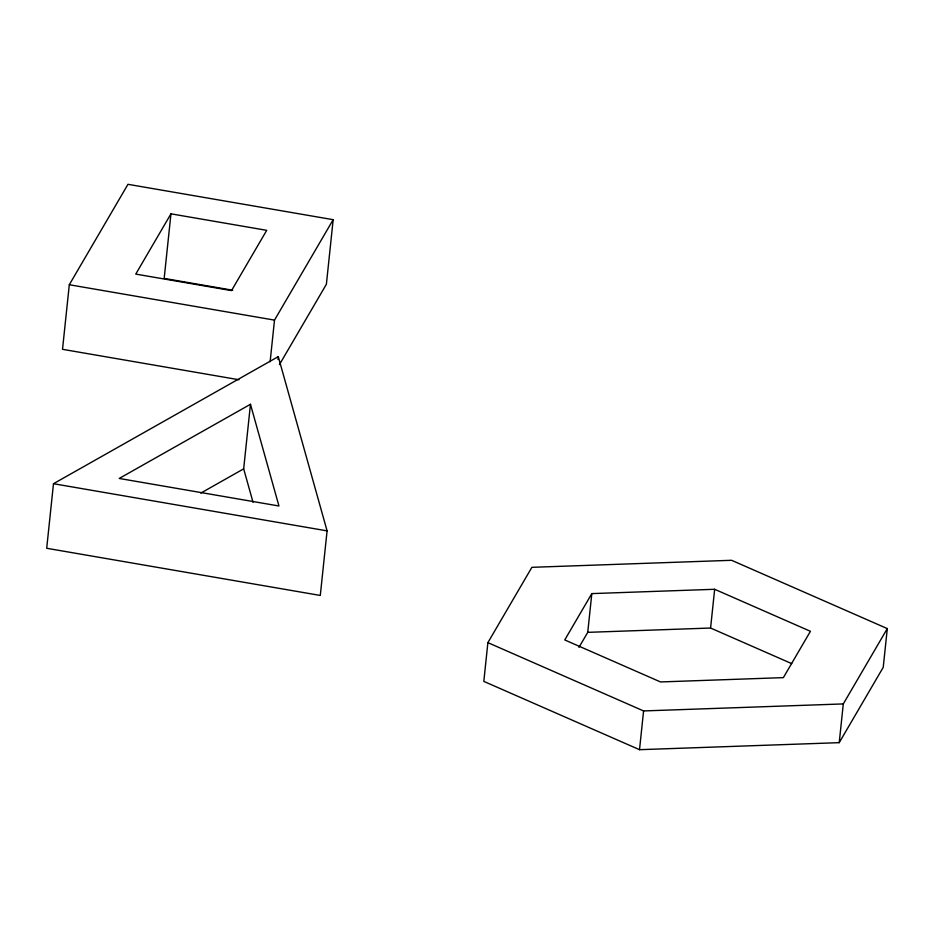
<?xml version="1.0" encoding="UTF-8"?>
<svg xmlns="http://www.w3.org/2000/svg" width="934" height="934" viewBox="0 0 934 934"><rect width="100%" height="100%" fill="white"/><g stroke="black" fill="none" stroke-linecap="round" stroke-linejoin="round"><path stroke-width="1.4" d="M279.453 364.61L326.386 284.263L333.169 219.688L127.97 184.313L69.303 284.742L62.52 349.316L239.011 379.753M53.483 483.707L46.7 548.281L320.292 595.448L327.087 530.874L278.285 356.636L53.483 483.707L327.087 530.874M170.957 213.828L135.757 274.094L231.515 290.602L266.715 230.336L170.957 213.828L164.174 278.414L232.776 290.24M253.044 502.294L243.669 468.856L250.464 404.282L119.225 478.453L278.951 505.994L250.464 404.282M270.124 361.738L274.503 320.117L333.169 219.688M277.993 359.508L278.285 356.636M487.887 642.639L483.812 681.388L639.521 749.687L839.222 742.658L883.225 667.343L887.3 628.594L731.591 560.295L531.89 567.323L487.887 642.639L643.584 710.937L843.297 703.921L887.3 628.594M578.963 647.379L587.743 632.353L591.817 593.604L714.662 589.284L810.432 631.302L783.369 677.629L660.525 681.948L564.755 639.942L591.817 593.604M639.521 749.687L643.584 710.937M791.728 663.63L710.587 628.033L714.662 589.284M839.222 742.658L843.297 703.921M200.775 493.105L243.669 468.856M587.743 632.353L710.587 628.033M69.303 284.742L274.503 320.117"/></g></svg>
